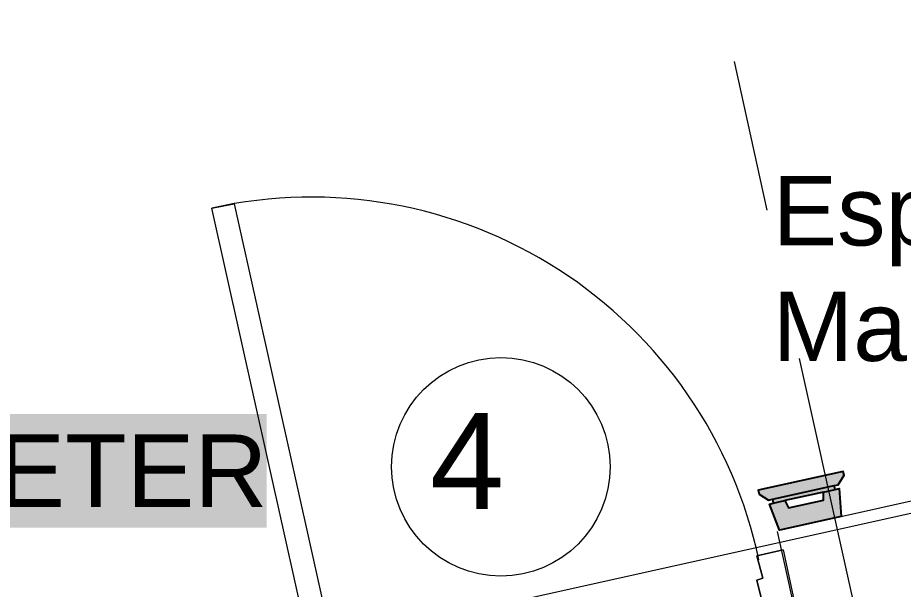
# Model space of a CAD drawing. Header units: inches. Extents: x 0.9 to 36.3, y 0.7 to 23.3.
# Drawn here: x 25.466 to 26.192, y 14.355 to 14.824 of the extents above; entities that cross this region are included whole.
import ezdxf

# ---------------------------------------------------------------- set-up
doc = ezdxf.new("R2010")
doc.units = ezdxf.units.IN
doc.linetypes.add('CENTER', pattern=[50.8, 31.75, -6.35, 6.35, -6.35])
for name, color, linetype, lineweight, true_color in [('Blocks', 7, 'Continuous', 5, 0x9a9c7f), ('Doors', 7, 'Continuous', 5, 0xf2db9c), ('PDF_Geometry', 7, 'Continuous', 9, 0x777777)]:
    doc.layers.add(name, color=color, linetype=linetype, lineweight=lineweight, true_color=true_color)
doc.layers.add('Numbering Force Flow Fan', color=255, linetype='Continuous', lineweight=0)
doc.layers.add('PDF_Solid Fills', color=7, linetype='Continuous', true_color=0xffffff)
doc.layers.add('PDF_Text', color=7, linetype='Continuous')
doc.layers.add('Sensor', color=80, linetype='Continuous')
doc.styles.add('PDF Arial', font='arial.ttf')
doc.styles.get("Standard").update_dxf_attribs({"font": 'arial.ttf'})

msp = doc.modelspace()

# ---------------------------------------------------------------- hatches: boundary and pattern name
at = {"layer": 'Blocks', "linetype": 'CENTER', "ltscale": 0.01, "transparency": 33554559}
h = msp.add_hatch(color=256, dxfattribs=at)
h.set_gradient(color1=(19, 155, 72), color2=(241, 235, 31))
h.paths.add_polyline_path([(26.09824, 14.42199), (26.09525, 14.42797), (26.08574, 14.42586), (26.08258, 14.42515), (26.09068, 14.40368), (26.14136, 14.41497), (26.13959, 14.43784), (26.13642, 14.43714), (26.12692, 14.43502), (26.12675, 14.42834)])
h.paths.add_polyline_path([(26.13572, 14.44031), (26.13889, 14.44101), (26.14381, 14.44876), (26.14311, 14.45192), (26.07342, 14.43641), (26.07413, 14.43324), (26.08187, 14.42832), (26.08504, 14.42902)])
h.paths.add_polyline_path([(26.08504, 14.42902), (26.08574, 14.42586), (26.09525, 14.42797), (26.12692, 14.43502), (26.13642, 14.43714), (26.13572, 14.44031)])

# ---------------------------------------------------------------- linework, layer by layer
at = {"layer": 'Doors', "linetype": 'ByBlock'}
for points in [[(25.62562, 14.66774), (25.64396, 14.67107), (25.72562, 14.30442), (25.70729, 14.30108)], [(26.08894, 14.31442), (26.08227, 14.34442), (26.07727, 14.34275), (26.07227, 14.36275), (26.07727, 14.36442), (26.07227, 14.38275), (26.09394, 14.38775), (26.10894, 14.31775)]]:
    msp.add_lwpolyline(points, close=True, dxfattribs=at)
msp.add_lwpolyline([(26.09394, 14.38775), (26.07227, 14.38275), (26.07727, 14.36442), (26.07227, 14.36275), (26.07727, 14.34275), (26.08227, 14.34442), (26.08894, 14.31442), (26.10894, 14.31775)], dxfattribs=at)
msp.add_arc((25.70711, 14.30173), 0.37497, 11.9572, 102.55082, dxfattribs=at)
at = {"layer": 'Numbering Force Flow Fan', "linetype": 'ByBlock', "ltscale": 0.001}
msp.add_circle((25.86247, 14.45569), 0.08952, dxfattribs=at)
at = {"layer": 'PDF_Geometry', "linetype": 'ByBlock'}
for points in [[(26.09068, 14.40368), (27.97735, 14.8237)], [(26.08061, 14.66607), (26.05394, 14.78773)], [(26.2156, 14.05609), (26.10727, 14.54441)], [(25.83062, 14.33608), (26.31893, 14.44441)], [(26.08894, 14.40275), (26.10894, 14.31275), (26.1456, 14.32108), (26.30226, 13.61611)]]:
    msp.add_lwpolyline(points, dxfattribs=at)
at = {"layer": 'PDF_Solid Fills', "linetype": 'ByBlock', "transparency": 33554559}
msp.add_solid([(25.05719, 14.40569), (25.6705, 14.40569), (25.05719, 14.49902), (25.6705, 14.49902)], dxfattribs=at)
at = {"layer": 'Sensor', "linetype": 'ByBlock'}
msp.add_line((26.08504, 14.42902), (26.13572, 14.44031), dxfattribs=at)
for points in [[(26.13642, 14.43714), (26.13572, 14.44031), (26.13889, 14.44101), (26.14381, 14.44876), (26.14311, 14.45192), (26.07342, 14.43641), (26.07413, 14.43324), (26.08187, 14.42832), (26.08504, 14.42902), (26.08574, 14.42586)], [(26.12692, 14.43502), (26.09525, 14.42797), (26.09824, 14.42199), (26.12675, 14.42834), (26.12692, 14.43502), (26.13642, 14.43714), (26.13959, 14.43784), (26.14136, 14.41497), (26.09068, 14.40368), (26.08258, 14.42515), (26.08574, 14.42586), (26.09525, 14.42797)]]:
    msp.add_lwpolyline(points, dxfattribs=at)

# ---------------------------------------------------------------- texts
at = {"layer": 'Blocks', "linetype": 'ByBlock', "insert": (26.08514, 14.69386), "char_height": 0.0567799, "attachment_point": 1}
msp.add_mtext('Espresso^JMachine', dxfattribs=at)
at = {"layer": 'Numbering Force Flow Fan', "linetype": 'ByBlock', "ltscale": 0.001}
msp.add_text('4', height=0.07854, dxfattribs=at).set_placement((25.80434, 14.42115))
at = {"layer": 'PDF_Text', "linetype": 'ByBlock', "insert": (25.05818, 14.45247), "char_height": 0.0593856, "attachment_point": 4, "style": 'PDF Arial'}
msp.add_mtext('WATER METER', dxfattribs=at)

doc.saveas('drawing.dxf')
